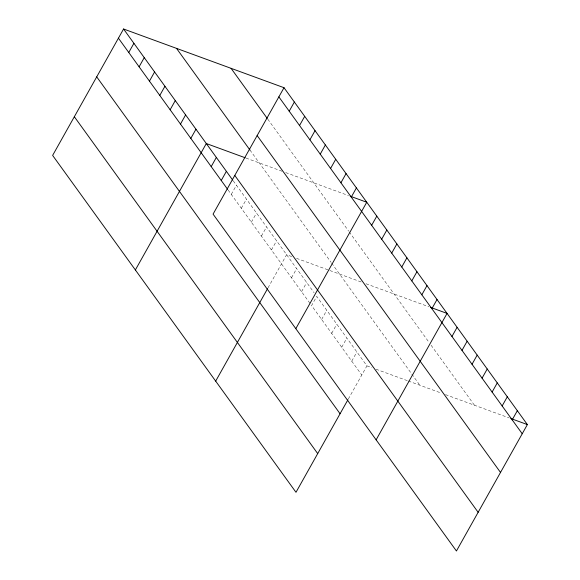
<?xml version="1.0" encoding="UTF-8"?>
<svg xmlns="http://www.w3.org/2000/svg" width="580" height="580" viewBox="0 0 580 580"><rect width="100%" height="100%" fill="white"/><g stroke="black" fill="none" stroke-linecap="round" stroke-linejoin="round"><path stroke-width="0.43" stroke-dasharray="2.9 2.17" d="M231.282 194.394L236.43 185.23M241.316 208.292L246.464 199.121M251.357 222.191L256.505 213.019M261.399 236.089L266.546 226.918M271.433 249.98L276.58 240.816M268.011 287.868L286.621 254.707L292.414 256.831M291.515 277.776L296.656 268.605M301.549 291.675L306.697 282.504M321.632 319.464L326.772 310.293M331.666 333.362L336.813 324.191M341.707 347.253L346.854 338.089M351.748 361.151L356.888 351.98M348.319 399.04L366.93 365.879L316.738 296.394L311.59 305.566L361.782 375.05M246.021 158.072L282.402 171.383M285.708 172.586L348.551 195.583M296.547 258.339L361.884 282.25M366.016 283.758L428.866 306.755M366.93 365.879L371.896 367.698M376.028 369.206L407.464 380.712M408.298 381.016L441.365 393.117M445.498 394.625L509.175 417.926M267.779 119.161L348.681 231.144M349.211 231.877L428.99 342.316M431.099 345.238L474.425 405.21M249.951 150.024L331.115 262.377M331.644 263.11L419.876 385.25M233.254 180.837L314.092 292.74M228.114 190.008L310.532 304.101"/><path stroke-width="0.87" d="M284.012 87.703L213.07 214.121L456.431 551L527.372 424.582L284.012 87.703L123.569 29L52.628 155.418L295.988 492.297L347.891 399.809M128.767 52.49L133.907 43.319M139.106 66.802L144.253 57.637M149.451 81.12L154.599 71.949M159.79 95.439L164.938 86.268M170.136 109.758L175.283 100.587M180.481 124.076L185.622 114.905M190.82 138.388L195.968 129.224M135.372 269.954L206.313 143.535L245.195 157.767M211.2 166.605L216.347 157.434M221.241 180.503L226.388 171.332M289.21 111.193L294.357 102.022M299.548 125.512L304.696 116.341M309.894 139.823L315.041 130.66M320.24 154.142L325.38 144.971M330.578 168.461L335.726 159.29M215.68 381.125L267.576 288.644M340.924 182.78L346.071 173.608M351.27 197.099L356.41 187.927M295.814 328.657L366.756 202.246L350.211 196.192M371.649 225.308L376.797 216.137M381.684 239.206L386.831 230.035M391.725 253.105L396.872 243.933M401.766 266.996L406.906 257.832M411.8 280.894L416.947 271.723M421.841 294.792L426.989 285.621M431.882 308.69L437.023 299.519M376.123 439.828L447.064 313.41L430.52 307.356M451.958 336.48L457.105 327.308M461.999 350.378L467.139 341.207M472.033 364.269L477.18 355.105M482.074 378.167L487.222 368.996M492.115 392.065L497.256 382.894M502.149 405.964L507.297 396.792M512.191 419.855L517.338 410.691M510.828 418.528L527.372 424.582M278.864 96.874L522.232 433.753M231.065 68.331L267.264 118.443M257.15 135.568L500.518 472.446M176.516 48.372L249.951 150.024M234.784 175.428L478.145 512.307M123.569 29L232.725 180.104M118.421 38.171L227.585 189.276M96.708 76.864L340.068 413.743M74.334 116.725L317.702 453.603"/></g></svg>
